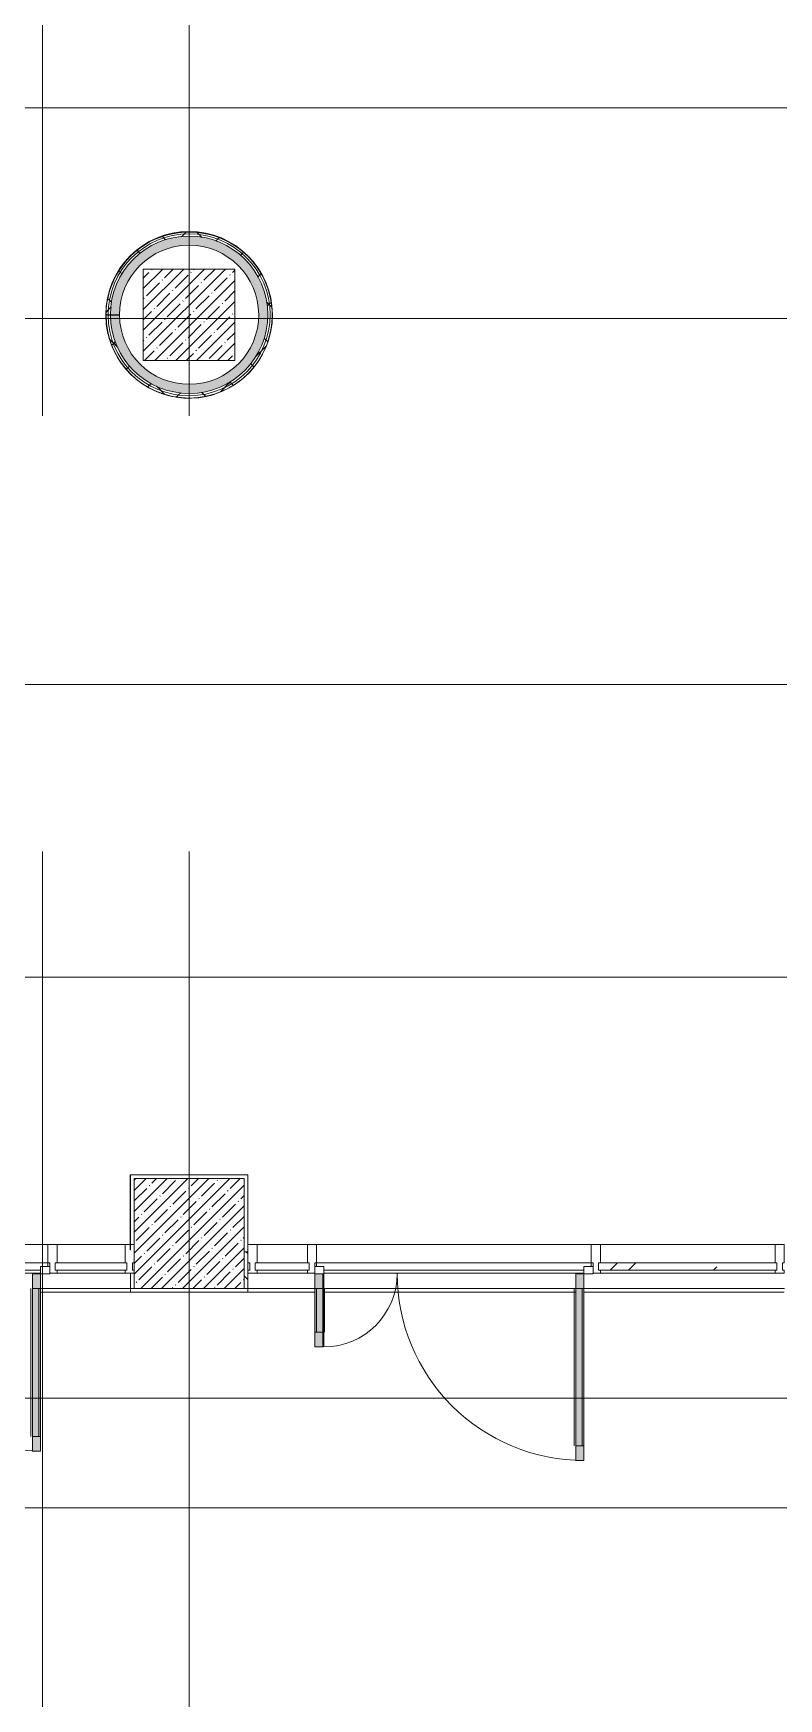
# Model space of a CAD drawing. Header units: millimetres. Extents: x -7229 to 200285, y -8553 to 29000.
# Drawn here: x 143765 to 147835, y 9458 to 18558 of the extents above; entities that cross this region are included whole.
import ezdxf

# ---------------------------------------------------------------- set-up
doc = ezdxf.new("R2010")
doc.units = ezdxf.units.MM
doc.linetypes.add('Осевая', pattern=[15875, 3175, -2381.25, 7937.5, -2381.25])
for name, color, linetype, lineweight, true_color in [('A-DETL-GENF-5', 7, 'Continuous', 9, 0xaaaaaa), ('A-DETL-GENF-6', 7, 'Continuous', 9, 0xe2e2e2), ('A-DOOR-5', 7, 'Continuous', 9, 0xaaaaaa), ('A-FLOR-3', 7, 'Continuous', 9, 0xaaaaaa), ('I-WALL-4', 7, 'Continuous', 9, 0xe7e7e7), ('I-WALL-5', 7, 'Continuous', 9, 0xfefcd8)]:
    doc.layers.add(name, color=color, linetype=linetype, lineweight=lineweight, true_color=true_color)
for name, color, linetype, lineweight in [('A-GLAZ-CURT-2', 7, 'Continuous', 9), ('A-GLAZ-CWMG-3', 7, 'Continuous', 9), ('A-WALL-4', 7, 'Continuous', 13), ('I-WALL-7', 7, 'Continuous', 9), ('S-COLS-2', 7, 'Continuous', 9), ('Оси-2', 7, 'Осевая', 9)]:
    doc.layers.add(name, color=color, linetype=linetype, lineweight=lineweight)
pattern_1 = [(45, (96155.96, 0), (-106.066, 106.066), []), (135, (96155.96, 0), (-106.066, -106.066), [])]

# ---------------------------------------------------------------- blocks, each defined once
blk = doc.blocks.new('BSC_Колонна _Прямоугольная - 500х500-22732503-План монтажа зашивок 1 этажа  в осях 12-23 лист 1')
at = {"layer": 'S-COLS-2'}
h = blk.add_hatch(dxfattribs=at)
h.set_pattern_fill('FP_156', color=256, style=0, pattern_type=2)
h.set_pattern_definition([(45, (-48460, -17020), (-57.02463, 57.02463), []), (45, (-48402.975, -17020), (-57.02463, 57.02463), [100.806, -20.161, 3.353, -16.808])])
h.paths.add_polyline_path([(-246.8, -250), (250, -250), (250, 250), (-250, 250), (-250, -250)])
for p, q in [((250, 250), (-250, 250)), ((-250, 250), (-250, -250)), ((250, -250), (250, 250)), ((-250, -250), (250, -250))]:
    blk.add_line(p, q, dxfattribs=at)
blk = doc.blocks.new('Прямоугольный импост - Импост структурный с накладкой - 160мм Темный-32467808-План монтажа зашивок 1 этажа  в осях 12-23 лист 1')
at = {"layer": 'A-GLAZ-CWMG-3'}
for p, q in [((-50, 40), (-50, 140)), ((-50, 140), (0, 140)), ((0, 140), (0, 40)), ((-40, 40), (-50, 40)), ((-50, -17), (-50, 0)), ((-50, 0), (-40, 0)), ((-40, 0), (-40, 40)), ((-10, 40), (-10, 0)), ((0, 40), (-10, 40)), ((-10, 0), (0, 0)), ((0, 0), (0, -17)), ((0, -17), (-50, -17))]:
    blk.add_line(p, q, dxfattribs=at)
blk = doc.blocks.new('Системная панель - Стекло - 40мм-32784007-План монтажа зашивок 1 этажа  в осях 12-23 лист 1')
at = {"layer": 'A-GLAZ-CURT-2'}
for p, q in [((147.5, 0), (-147.5, 0)), ((-147.5, 0), (-147.5, -40)), ((147.5, -40), (147.5, 0)), ((-147.5, -40), (147.5, -40))]:
    blk.add_line(p, q, dxfattribs=at)
blk = doc.blocks.new('Дверь_Витражная_остекление_ - В-19-32784442-План монтажа зашивок 1 этажа  в осях 12-23 лист 1')
at = {"layer": 'A-DETL-GENF-6'}
for points in [[(-665, 1040), (-710, 1040), (-710, 20), (-665, 20), (-665, 920)], [(715, 420), (715, 20), (760, 20), (760, 420)]]:
    blk.add_hatch(color=256, dxfattribs=at).paths.add_polyline_path(points)
at = {"layer": 'A-DETL-GENF-5'}
for p, q in [((-710, 1040), (-665, 1040)), ((-710, 1040), (-710, 20)), ((-665, 1040), (-710, 1040)), ((-710, 1040), (-710, 20)), ((-665, 1040), (-665, 20)), ((-665, 20), (-665, 1040)), ((-710, 960), (-665, 960)), ((-700, 960), (-700, 100)), ((-656, 960), (-656, 100)), ((760, 420), (715, 420)), ((715, 420), (715, 20)), ((760, 420), (715, 420)), ((715, 420), (715, 20)), ((760, 420), (760, 20)), ((760, 20), (760, 420)), ((706, 340), (706, 100)), ((760, 340), (715, 340)), ((750, 340), (750, 100)), ((-710, 100), (-665, 100)), ((760, 100), (715, 100)), ((-665, 20), (-710, 20)), ((-710, 20), (-665, 20))]:
    blk.add_line(p, q, dxfattribs=at)
at = {"layer": 'A-DOOR-5'}
for p, q in [((-710, 1040), (-710, 20)), ((710, 420), (710, 20)), ((-710, 20), (-760, 20)), ((-760, 20), (-760, -20)), ((-710, -20), (-710, 20)), ((760, 20), (710, 20)), ((710, 20), (710, -20)), ((760, -20), (760, 20)), ((-760, -20), (-710, -20)), ((710, -20), (760, -20))]:
    blk.add_line(p, q, dxfattribs=at)
for centre, radius, start, end in [((-710, 20), 1020, 360, 90), ((710, 20), 400, 90, 180)]:
    blk.add_arc(centre, radius, start, end, dxfattribs=at)
blk = doc.blocks.new('Прямоугольный импост - Импост структурный с накладкой - 160мм Темный-32784438-План монтажа зашивок 1 этажа  в осях 12-23 лист 1')
at = {"layer": 'A-GLAZ-CWMG-3'}
for p, q in [((49156, 11940), (50656, 11940)), ((49156, 11820), (49156, 11840)), ((49156, 11840), (50656, 11840)), ((50656, 11840), (50656, 11820)), ((49196, 11800), (50616, 11800)), ((49196, 11783), (50616, 11783))]:
    blk.add_line(p, q, dxfattribs=at)
blk = doc.blocks.new('Системная панель - Стекло - 40мм-32784544-План монтажа зашивок 1 этажа  в осях 12-23 лист 1')
at = {"layer": 'A-GLAZ-CURT-2'}
h = blk.add_hatch(dxfattribs=at)
h.set_pattern_fill('FP_184', color=256, style=0, pattern_type=2)
h.set_pattern_definition([(225, (51282.5, 11700), (282.8427, -282.8427), [200, -600]), (225, (51482.5, 11800), (282.8427, -282.8427), [600, -200]), (225, (51082.5, 11900), (282.8427, -282.8427), [200, -600])])
h.paths.add_polyline_path([(476.5, 0), (-486.5, 0), (-486.5, -40), (486.5, -40), (486.5, 0)])
for p, q in [((486.5, 0), (-486.5, 0)), ((-486.5, 0), (-486.5, -40)), ((486.5, -40), (486.5, 0)), ((-486.5, -40), (486.5, -40))]:
    blk.add_line(p, q, dxfattribs=at)
blk = doc.blocks.new('Прямоугольный импост - Импост структурный с накладкой - 160мм Темный-32784005-План монтажа зашивок 1 этажа  в осях 12-23 лист 1')
at = {"layer": 'A-GLAZ-CWMG-3'}
for p, q in [((48831, 11940), (49106, 11940)), ((48831, 11783), (49106, 11783))]:
    blk.add_line(p, q, dxfattribs=at)
blk = doc.blocks.new('Прямоугольный импост - Импост структурный с накладкой - 160мм Темный-V220-План монтажа зашивок 1 этажа  в осях 12-23 лист 1')
at = {"layer": 'A-GLAZ-CWMG-3'}
for p, q in [((-25, 40), (-25, 140)), ((-25, 140), (25, 140)), ((25, 140), (25, 40)), ((-15, 40), (-25, 40)), ((-25, -17), (-25, 0)), ((-25, 0), (-15, 0)), ((-15, 0), (-15, 40)), ((15, 40), (15, 20)), ((25, 40), (15, 40)), ((15, -17), (-25, -17))]:
    blk.add_line(p, q, dxfattribs=at)
blk = doc.blocks.new('Прямоугольный импост - Импост структурный с накладкой - 160мм Темный-V221-План монтажа зашивок 1 этажа  в осях 12-23 лист 1')
at = {"layer": 'A-GLAZ-CWMG-3'}
for p, q in [((-25, 40), (-25, 140)), ((-25, 140), (25, 140)), ((25, 140), (25, 40)), ((-15, 40), (-25, 40)), ((-15, 20), (-15, 40)), ((15, 40), (15, 0)), ((25, 40), (15, 40)), ((15, 0), (25, 0)), ((25, 0), (25, -17)), ((25, -17), (-15, -17))]:
    blk.add_line(p, q, dxfattribs=at)
blk = doc.blocks.new('Прямоугольный импост - Импост структурный с накладкой - 160мм Темный-32784440-План монтажа зашивок 1 этажа  в осях 12-23 лист 1')
at = {"layer": 'A-GLAZ-CWMG-3'}
for p, q in [((50706, 11940), (51659, 11940)), ((50706, 11783), (51659, 11783))]:
    blk.add_line(p, q, dxfattribs=at)
blk = doc.blocks.new('Прямоугольный импост - Импост структурный с накладкой - 160мм Темный-30755843-План монтажа зашивок 1 этажа  в осях 12-23 лист 1')
at = {"layer": 'A-GLAZ-CWMG-3'}
for p, q in [((0, 140), (-50, 140)), ((-50, 140), (-50, 40)), ((0, 40), (0, 140)), ((-50, 40), (-40, 40)), ((-40, 0), (-50, 0)), ((-50, 0), (-50, -17)), ((-40, 40), (-40, 0)), ((-10, 0), (-10, 40)), ((-10, 40), (0, 40)), ((0, 0), (-10, 0)), ((0, -17), (0, 0)), ((-50, -17), (0, -17))]:
    blk.add_line(p, q, dxfattribs=at)
blk = doc.blocks.new('Дверь_Витражная_остекление_ - В-9-32786634-План монтажа зашивок 1 этажа  в осях 12-23 лист 1')
at = {"layer": 'A-DETL-GENF-6'}
for points in [[(-639.5, 989), (-684.5, 989), (-684.5, 20), (-639.5, 20), (-639.5, 920)], [(689.5, 420), (689.5, 20), (734.5, 20), (734.5, 420)]]:
    blk.add_hatch(color=256, dxfattribs=at).paths.add_polyline_path(points)
at = {"layer": 'A-DETL-GENF-5'}
for p, q in [((-684.5, 989), (-639.5, 989)), ((-684.5, 989), (-684.5, 20)), ((-639.5, 989), (-684.5, 989)), ((-684.5, 989), (-684.5, 20)), ((-639.5, 989), (-639.5, 20)), ((-639.5, 20), (-639.5, 989)), ((-684.5, 909), (-639.5, 909)), ((-674.5, 909), (-674.5, 100)), ((-630.5, 909), (-630.5, 100)), ((734.5, 420), (689.5, 420)), ((689.5, 420), (689.5, 20)), ((734.5, 420), (689.5, 420)), ((689.5, 420), (689.5, 20)), ((734.5, 420), (734.5, 20)), ((734.5, 20), (734.5, 420)), ((680.5, 340), (680.5, 100)), ((734.5, 340), (689.5, 340)), ((724.5, 340), (724.5, 100)), ((-684.5, 100), (-639.5, 100)), ((734.5, 100), (689.5, 100)), ((-639.5, 20), (-684.5, 20)), ((-684.5, 20), (-639.5, 20))]:
    blk.add_line(p, q, dxfattribs=at)
at = {"layer": 'A-DOOR-5'}
for p, q in [((-684.5, 989), (-684.5, 20)), ((684.5, 420), (684.5, 20)), ((-684.5, 20), (-734.5, 20)), ((-734.5, 20), (-734.5, -20)), ((-684.5, -20), (-684.5, 20)), ((734.5, 20), (684.5, 20)), ((684.5, 20), (684.5, -20)), ((734.5, -20), (734.5, 20)), ((-734.5, -20), (-684.5, -20)), ((684.5, -20), (734.5, -20))]:
    blk.add_line(p, q, dxfattribs=at)
for centre, radius, start, end in [((-684.5, 20), 969, 360, 90), ((684.5, 20), 400, 90, 180)]:
    blk.add_arc(centre, radius, start, end, dxfattribs=at)
blk = doc.blocks.new('Прямоугольный импост - Импост структурный с накладкой - 160мм Темный-32786259-План монтажа зашивок 1 этажа  в осях 12-23 лист 1')
at = {"layer": 'A-GLAZ-CWMG-3'}
for p, q in [((46240, 11940), (47689, 11940)), ((46240, 11820), (46240, 11840)), ((46240, 11840), (47689, 11840)), ((47689, 11840), (47689, 11820)), ((46280, 11800), (47649, 11800)), ((46280, 11783), (47649, 11783))]:
    blk.add_line(p, q, dxfattribs=at)
blk = doc.blocks.new('Системная панель - Стекло - 40мм-32786365-План монтажа зашивок 1 этажа  в осях 12-23 лист 1')
at = {"layer": 'A-GLAZ-CURT-2'}
for p, q in [((195.5, 0), (-195.5, 0)), ((-195.5, 0), (-195.5, -40)), ((195.5, -40), (195.5, 0)), ((-195.5, -40), (195.5, -40))]:
    blk.add_line(p, q, dxfattribs=at)
blk = doc.blocks.new('Прямоугольный импост - Импост структурный с накладкой - 160мм Темный-32786261-План монтажа зашивок 1 этажа  в осях 12-23 лист 1')
at = {"layer": 'A-GLAZ-CWMG-3'}
for p, q in [((47739, 11940), (48110, 11940)), ((47739, 11783), (48110, 11783))]:
    blk.add_line(p, q, dxfattribs=at)

msp = doc.modelspace()

# ---------------------------------------------------------------- hatches: boundary and pattern name
at = {"layer": 'I-WALL-4'}
msp.add_hatch(color=256, dxfattribs=at).paths.add_polyline_path([(144600, 16590.3), (144672.8, 16593.8), (144743.9, 16609.5), (144816.9, 16640.4), (144873.6, 16675.8), (144927.7, 16723.8), (144973.2, 16780.7), (145009.9, 16848.4), (145032.5, 16913.2), (145044.5, 16987.3), (145044.3, 17057.9), (145031.7, 17129.7), (145007.2, 17198.3), (144971.5, 17261.8), (144925.6, 17318.4), (144870.7, 17366.4), (144808.7, 17404.4), (144741, 17431.4), (144669.8, 17446.6), (144597, 17449.6), (144524.7, 17440.2), (144455.1, 17418.8), (144390.1, 17385.9), (144328.8, 17339.6), (144281.2, 17289.9), (144238, 17224), (144209.9, 17161), (144192.1, 17092.6), (144186, 17020), (144236, 17020), (144242.1, 17087.8), (144261.8, 17156.8), (144291.4, 17217.2), (144331.6, 17271.7), (144378.7, 17316.9), (144437.5, 17355.3), (144498, 17381.2), (144564.3, 17396.5), (144632.3, 17399.6), (144699.8, 17390.6), (144764.5, 17369.8), (144824.5, 17337.6), (144877.8, 17295.4), (144922.8, 17244.2), (144957.8, 17185.9), (144981.9, 17122.3), (144994.3, 17055.4), (144994.6, 16987.3), (144982.7, 16920.3), (144959, 16856.5), (144922.4, 16795.7), (144876.7, 16744), (144826.8, 16703.8), (144767, 16671.3), (144702.4, 16650), (144635, 16640.5), (144567, 16643.2), (144500.6, 16657.9), (144437.9, 16684.3), (144380.8, 16721.5), (144331.4, 16768.2), (144291, 16823), (144261.1, 16884.1), (144242.5, 16949.6), (144236, 17017.3), (144186, 17017), (144192.7, 16944.4), (144211.5, 16874), (144241.9, 16807.9), (144286.8, 16744), (144333.9, 16695.5), (144392.7, 16652.5), (144457.9, 16620.1), (144527.7, 16599.2), (144567, 16594.3)])
at = {"layer": 'I-WALL-5'}
h = msp.add_hatch(color=256, dxfattribs=at)
h.paths.add_polyline_path([(144167.3, 17091.6), (144169, 17094.7), (144167.6, 17092.6)])
h.paths.add_polyline_path([(144184.9, 17162.7), (144187.8, 17167.5), (144186.6, 17166.9), (144185, 17163.1)])
h.paths.add_polyline_path([(144213.7, 17230.1), (144218.3, 17236.2), (144217.1, 17235.6), (144215.7, 17233.3)])
h.paths.add_polyline_path([(144867.7, 17394.9), (144867, 17395.9), (144866.3, 17395.9)])
h.paths.add_polyline_path([(144802.3, 17431.2), (144801.8, 17431.9), (144801.9, 17431.4)])
h.paths.add_polyline_path([(144731.7, 17456.3), (144731.1, 17456.9), (144726.8, 17458)])
h = msp.add_hatch(color=256, dxfattribs=at)
h.paths.add_polyline_path([(144624.1, 16565.6), (144663.1, 16566.8), (144670.8, 16569.3), (144655.9, 16566.8), (144633.2, 16566.4)])
h.paths.add_polyline_path([(144610, 16565.5), (144597.6, 16566.4), (144580.8, 16566.4), (144583.7, 16565.1), (144600, 16565.3)])
h.paths.add_polyline_path([(144538.1, 16572.2), (144525.1, 16575.3), (144500.6, 16580.4), (144508.9, 16576.8), (144527.7, 16573.9)])
h.paths.add_polyline_path([(144695.7, 16572.6), (144738.9, 16581.4), (144742.6, 16583.9), (144729.9, 16579.5), (144702.4, 16574.3)])
h.paths.add_polyline_path([(144682.3, 16570.2), (144690.8, 16571.5), (144688.6, 16571.4)])
h.paths.add_polyline_path([(144468.5, 16590.2), (144444.9, 16599.2), (144435.6, 16602.3), (144441.6, 16599.2), (144457.9, 16593.7)])
h.paths.add_polyline_path([(144765.4, 16590.9), (144804.9, 16605.1), (144810.4, 16609.5), (144800.8, 16604.2), (144767, 16591.6)])
h.paths.add_polyline_path([(144752.8, 16586.4), (144756.8, 16587.3), (144755.2, 16587.2)])
h.paths.add_polyline_path([(144403, 16618.8), (144386.2, 16628.6), (144363.9, 16641.8), (144370.3, 16636.1), (144400.5, 16620.1)])
h.paths.add_polyline_path([(144831.6, 16620.1), (144874.1, 16644.8), (144871.5, 16644.1), (144860.6, 16637), (144840.9, 16625.8)])
h.paths.add_polyline_path([(144343.2, 16656.9), (144317.9, 16677.2), (144307.4, 16686), (144317.5, 16676.6), (144333.9, 16664.1)])
h.paths.add_polyline_path([(144892.7, 16659.8), (144929.8, 16689.7), (144925.6, 16686.6), (144899.3, 16665.4)])
h.paths.add_polyline_path([(144290.9, 16703), (144266, 16730.4), (144254.9, 16744), (144259.3, 16736.9), (144283.1, 16711.3)])
h.paths.add_polyline_path([(144247.2, 16754.9), (144226.8, 16786.4), (144216.8, 16801.7), (144187.8, 16869.4), (144188.1, 16869.9), (144184.6, 16878.4), (144187.8, 16866.8), (144217.9, 16799.4), (144241.9, 16762.9)])
h.paths.add_polyline_path([(145021.4, 16813.6), (145024.1, 16820), (145023.7, 16819.1)])
h.paths.add_polyline_path([(144168, 16942), (144169.1, 16943.2), (144168, 16947.6), (144167.9, 16942.2)])
h.paths.add_polyline_path([(144161.5, 17016.8), (144162.5, 17016.9), (144161.5, 17016.9)])
at = {"layer": 'I-WALL-7'}
h = msp.add_hatch(dxfattribs=at)
h.set_pattern_fill('FP_179', color=256, style=0, pattern_type=2)
h.set_pattern_definition(pattern_1)
h.paths.add_polyline_path([(144580.8, 16566.4), (144655.9, 16566.8), (144735.3, 16581.4), (144800.8, 16604.2), (144871.5, 16644.1), (144927.7, 16688.9), (144977.5, 16744), (145017, 16805.1), (145048.5, 16880.4), (145065.2, 16948.4), (145070.8, 17022.9), (145064.5, 17096.4), (145043.8, 17173.7), (145015.5, 17237.7), (144971.5, 17303.4), (144923.2, 17355.6), (144858.5, 17404.4), (144791.6, 17439.2), (144721.7, 17462.1), (144652.7, 17473.5), (144577.6, 17473.4), (144498, 17459), (144432.6, 17436.4), (144361.4, 17396.5), (144303.8, 17350.5), (144252.9, 17293.4), (144213.7, 17231.7), (144184.4, 17163.1), (144167, 17092.6), (144161, 17020), (144173.5, 17020), (144180.1, 17095.9), (144198.7, 17167.3), (144231.1, 17237.9), (144271.5, 17297.7), (144326.8, 17354.5), (144383.5, 17396.5), (144455.1, 17431.8), (144524.7, 17452.8), (144597, 17462), (144671.3, 17459), (144750.7, 17441), (144819.1, 17412.6), (144878.2, 17376.4), (144935.1, 17326.4), (144983.4, 17266.1), (145020.5, 17198.3), (145044.4, 17129.7), (145056.7, 17055.4), (145057, 16984.1), (145044.5, 16910), (145019.9, 16839.4), (144983.6, 16773.8), (144936.8, 16715.2), (144879.8, 16664.9), (144811.4, 16623.5), (144743.9, 16596.7), (144672.8, 16581.3), (144599.6, 16577.8), (144525.1, 16586.9), (144447.9, 16611.2), (144380.8, 16645.7), (144323.3, 16688.4), (144269.6, 16745.5), (144228.2, 16807.9), (144198.6, 16874), (144179.9, 16947.6), (144173.5, 17016.9), (144161, 17016.8), (144167.7, 16942), (144186.4, 16874), (144187.8, 16869.4), (144186.6, 16869.4), (144217.2, 16800.8), (144258.7, 16738.3), (144312.9, 16681), (144369.4, 16637.6), (144437.9, 16601.5), (144506.7, 16578.3), (144567, 16568.6)])
h.paths.add_polyline_path([(144168, 16942), (144167.7, 16943.2), (144168.1, 16947.2), (144169.3, 16942)])
h = msp.add_hatch(dxfattribs=at)
h.set_pattern_fill('FP_179', color=256, style=0, pattern_type=2)
h.set_pattern_definition(pattern_1)
h.paths.add_polyline_path([(144599.6, 16577.8), (144674.4, 16581.4), (144753.7, 16600), (144817.3, 16626), (144880.7, 16665.4), (144939.3, 16718.4), (144983.6, 16773.8), (145021.7, 16844.5), (145044.6, 16910.1), (145057, 16985.1), (145056.7, 17059), (145043.2, 17134.5), (145018.6, 17203.5), (144981.9, 17268.8), (144934.6, 17327), (144878.2, 17376.4), (144808.7, 17417.8), (144741, 17444.2), (144669.8, 17459.1), (144596.4, 17462.1), (144515.5, 17450.4), (144450.4, 17430.4), (144378.7, 17393), (144323.3, 17351.9), (144269.7, 17295.1), (144226.8, 17229.5), (144197.5, 17162.8), (144179.6, 17092.6), (144173.5, 17020), (144186, 17020.1), (144192.7, 17094.7), (144212.3, 17167.3), (144242.5, 17232.6), (144281.2, 17289.9), (144331.6, 17342.5), (144390.1, 17385.9), (144455.1, 17418.8), (144524.7, 17440.2), (144597, 17449.6), (144671.3, 17446.3), (144744.6, 17430), (144814.3, 17401), (144870.8, 17366.4), (144925.6, 17318.4), (144971.9, 17261.1), (145007.2, 17198.3), (145031.7, 17129.7), (145044.3, 17055.4), (145044.3, 16983.6), (145031.4, 16910.1), (145008.5, 16844.5), (144973.2, 16780.7), (144924.3, 16720.8), (144870.2, 16673.6), (144811.4, 16637), (144743.9, 16609.5), (144672.8, 16593.8), (144599.6, 16590.4), (144525.1, 16599.9), (144453.3, 16622.4), (144388.9, 16655.3), (144331.4, 16698), (144283.1, 16747.8), (144240.1, 16811.9), (144210.3, 16878.4), (144192.7, 16944.4), (144186, 17017), (144173.5, 17016.9), (144180.4, 16942.2), (144199.7, 16869.8), (144231.1, 16801.7), (144275.6, 16737.6), (144325.7, 16686), (144386.2, 16641.8), (144457.9, 16607.1), (144527.7, 16586.6), (144592, 16578.7)])
h = msp.add_hatch(dxfattribs=at)
h.set_pattern_fill('FP_136', color=256, style=0, pattern_type=2)
h.set_pattern_definition([(135, (96155.96, 0), (-70.71068, -70.71068), [])])
h.paths.add_polyline_path([(144916, 11700), (144937, 11700), (144936, 11900), (144916, 11900)])
at = {"layer": 'S-COLS-2'}
h = msp.add_hatch(dxfattribs=at)
h.set_pattern_fill('FP_117', color=256, style=0, pattern_type=2)
h.set_pattern_definition([(45, (96155.96, 0), (-57.02463, 57.02463), []), (45, (96212.986, 0), (-57.02463, 57.02463), [100.806, -20.161, 3.353, -16.808])])
h.paths.add_polyline_path([(144731.9, 11700), (144916, 11700), (144916, 12300), (144316, 12300), (144316, 11700)])

# ---------------------------------------------------------------- linework, layer by layer
at = {"layer": 'A-FLOR-3'}
for p, q in [((144296, 12320), (144936, 12320)), ((144936, 12320), (144936, 11900)), ((144296, 11679), (144296, 11783)), ((145302, 11680), (143805, 11680)), ((143805, 11679), (144296, 11679)), ((144936, 11700), (144936, 11679)), ((144936, 11679), (145302, 11679)), ((146727, 11680), (145347, 11680)), ((145347, 11679), (146727, 11679)), ((147846, 11680), (146772, 11680)), ((146772, 11679), (147865, 11679))]:
    msp.add_line(p, q, dxfattribs=at)
msp.add_arc((144616, 17020), 400, 180, 180.40797, dxfattribs=at)
at = {"layer": 'A-WALL-4'}
msp.add_line((144936, 11900), (144937, 11900), dxfattribs=at)
for radius in [442.5, 430]:
    msp.add_arc((144616, 17020), radius, 180.40614, 180, dxfattribs=at)
at = {"layer": 'I-WALL-7'}
for p, q in [((144161, 17020), (144236, 17020)), ((144236, 17017.3), (144161, 17016.8)), ((144937, 12321), (144295, 12321)), ((144295, 12321), (144295, 11910)), ((144296, 11910), (144296, 12320)), ((144937, 11700), (144937, 12321)), ((144295, 11910), (144296, 11910)), ((144936, 11900), (144916, 11900)), ((144916, 11900), (144916, 11700)), ((144316, 11700), (143805, 11700)), ((144316, 11680), (144316, 11679)), ((144316, 11679), (144916, 11679)), ((145302, 11700), (144916, 11700)), ((144916, 11679), (144916, 11680)), ((146727, 11700), (145347, 11700)), ((147866, 11700), (146772, 11700))]:
    msp.add_line(p, q, dxfattribs=at)
for centre, radius, start, end in [((144616, 17020), 455, 180.40614, 180), ((144616, 17018.5), 454.6, 22.80007, 179.99861), ((144616, 17018.5), 453.6, 342.44177, 179.99861), ((144616, 17020), 380, 180.40614, 180), ((144616, 17020), 454, 342.26721, 22.63128), ((144616, 17018.6), 454.6, 180, 342.30147), ((144616, 17018.6), 453.6, 180, 270), ((144616, 17020), 455, 270, 342.12874)]:
    msp.add_arc(centre, radius, start, end, dxfattribs=at)
at = {"layer": 'S-COLS-2'}
for p, q in [((144916, 12300), (144316, 12300)), ((144316, 12300), (144316, 11700)), ((144916, 11900), (144916, 12300)), ((144916, 11700), (144916, 11900)), ((144316, 11700), (144916, 11700))]:
    msp.add_line(p, q, dxfattribs=at)
at = {"layer": 'Оси-2'}
for p, q in [((143816, 593.7), (143816, 24898.1)), ((144616, 593.7), (144616, 24898.1)), ((135332.1, 18150), (178356, 18150)), ((135332.1, 17000), (178356, 17000)), ((135242.6, 15000), (177756, 15000)), ((135242.6, 13400), (177756, 13400)), ((135332.1, 11100), (178356, 11100)), ((136602.1, 10500), (178356, 10500))]:
    msp.add_line(p, q, dxfattribs=at)

# ---------------------------------------------------------------- block references
at = {"layer": 'A-DOOR-5', "rotation": 180}
for name, p in [('Дверь_Витражная_остекление_ - В-9-32786634-План монтажа зашивок 1 этажа  в осях 12-23 лист 1', (143120.5, 11800)), ('Дверь_Витражная_остекление_ - В-19-32784442-План монтажа зашивок 1 этажа  в осях 12-23 лист 1', (146062, 11800))]:
    msp.add_blockref(name, p, dxfattribs=at)
at = {"layer": 'A-GLAZ-CURT-2', "rotation": 180}
for name, p in [('Системная панель - Стекло - 40мм-32786365-План монтажа зашивок 1 этажа  в осях 12-23 лист 1', (144080.5, 11800)), ('Системная панель - Стекло - 40мм-32784007-План монтажа зашивок 1 этажа  в осях 12-23 лист 1', (145124.5, 11800)), ('Системная панель - Стекло - 40мм-32784544-План монтажа зашивок 1 этажа  в осях 12-23 лист 1', (147338.5, 11800))]:
    msp.add_blockref(name, p, dxfattribs=at)
at = {"layer": 'A-GLAZ-CWMG-3'}
for name, p in [('Прямоугольный импост - Импост структурный с накладкой - 160мм Темный-32786259-План монтажа зашивок 1 этажа  в осях 12-23 лист 1', (96156, 0)), ('Прямоугольный импост - Импост структурный с накладкой - 160мм Темный-32786261-План монтажа зашивок 1 этажа  в осях 12-23 лист 1', (96156, 0)), ('Прямоугольный импост - Импост структурный с накладкой - 160мм Темный-30755843-План монтажа зашивок 1 этажа  в осях 12-23 лист 1', (144316, 11800)), ('Прямоугольный импост - Импост структурный с накладкой - 160мм Темный-32784005-План монтажа зашивок 1 этажа  в осях 12-23 лист 1', (96156, 0)), ('Прямоугольный импост - Импост структурный с накладкой - 160мм Темный-32784438-План монтажа зашивок 1 этажа  в осях 12-23 лист 1', (96156, 0)), ('Прямоугольный импост - Импост структурный с накладкой - 160мм Темный-32784440-План монтажа зашивок 1 этажа  в осях 12-23 лист 1', (96156, 0)), ('Прямоугольный импост - Импост структурный с накладкой - 160мм Темный-30755843-План монтажа зашивок 1 этажа  в осях 12-23 лист 1', (147865, 11800))]:
    msp.add_blockref(name, p, dxfattribs=at)
at = {"layer": 'A-GLAZ-CWMG-3', "extrusion": (0, 0, -1)}
for name, p in [('Прямоугольный импост - Импост структурный с накладкой - 160мм Темный-V220-План монтажа зашивок 1 этажа  в осях 12-23 лист 1', (-143870, 11800)), ('Прямоугольный импост - Импост структурный с накладкой - 160мм Темный-32467808-План монтажа зашивок 1 этажа  в осях 12-23 лист 1', (-144937, 11800)), ('Прямоугольный импост - Импост структурный с накладкой - 160мм Темный-V221-План монтажа зашивок 1 этажа  в осях 12-23 лист 1', (-145287, 11800)), ('Прямоугольный импост - Импост структурный с накладкой - 160мм Темный-V220-План монтажа зашивок 1 этажа  в осях 12-23 лист 1', (-146837, 11800))]:
    msp.add_blockref(name, p, dxfattribs=at)
at = {"layer": 'S-COLS-2'}
msp.add_blockref('BSC_Колонна _Прямоугольная - 500х500-22732503-План монтажа зашивок 1 этажа  в осях 12-23 лист 1', (144616, 17020), dxfattribs=at)

doc.saveas('drawing.dxf')
